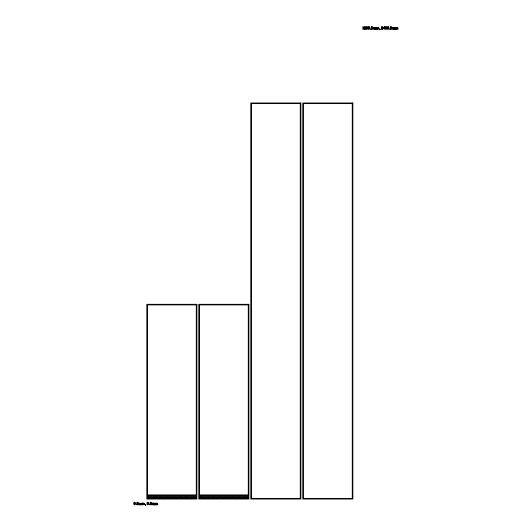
<?xml version="1.0" encoding="UTF-8"?>
<svg xmlns="http://www.w3.org/2000/svg" width="532" height="532" viewBox="0 0 532 532"><rect width="100%" height="100%" fill="white"/><g stroke="black" fill="none" stroke-linecap="round" stroke-linejoin="round"><path stroke-width="0.8" d="M376.157 29.273L376.171 27.664L378.837 27.717C379.695 29.686 377.88 29.905 378.538 27.83C377.261 27.278 378.385 30.45 377.461 29.134L377.201 27.671L376.769 27.903L377.042 29.273L375.213 29.273L375.446 27.83C374.169 27.278 375.299 30.45 374.375 29.134L374.116 27.671L373.677 27.903L373.956 29.273L373.072 29.273L373.078 27.664L375.326 27.458L376.084 29.273M395.249 29.273L395.256 27.664L397.923 27.717C398.781 29.686 396.965 29.905 397.623 27.83C396.347 27.278 397.471 30.45 396.546 29.134L396.287 27.671L395.855 27.903L396.127 29.273L394.298 29.273L394.531 27.83C393.254 27.278 394.385 30.45 393.461 29.134L393.201 27.671L392.762 27.903L393.042 29.273L392.157 29.273L392.164 27.664L394.412 27.458L395.17 29.273M154.952 504.835L154.958 503.225L157.625 503.272C158.483 505.24 156.667 505.46 157.326 503.385C156.049 502.833 157.179 506.005 156.248 504.695L155.989 503.225L155.557 503.458L155.829 504.835L154.001 504.835L154.233 503.385C152.957 502.833 154.087 506.005 153.163 504.695L152.903 503.225L152.465 503.458L152.744 504.835L151.859 504.835L151.866 503.225L154.12 503.019L154.879 504.835M147.417 494.9L196.281 494.9M199.407 494.9L248.271 494.9M246.688 495.638L246.688 497.679L245.824 497.679L245.824 495.638L244.966 495.638L244.966 497.679L244.102 497.679L244.102 495.638L243.244 495.638L243.244 497.679L242.379 497.679L242.379 495.638L241.515 495.638L241.515 497.679L240.657 497.679L240.657 495.638L239.792 495.638L239.792 497.679L238.935 497.679L238.935 495.638L238.07 495.638L238.07 497.679L237.206 497.679L237.206 495.638L236.348 495.638L236.348 497.679L235.483 497.679L235.483 495.638L234.619 495.638L234.619 497.679L233.761 497.679L233.761 495.638L232.896 495.638L232.896 497.679L232.038 497.679L232.038 495.638L231.174 495.638L231.174 497.679L230.309 497.679L230.309 495.638L229.452 495.638L229.452 497.679L228.587 497.679L228.587 495.638L227.729 495.638L227.729 497.679L226.865 497.679L226.865 495.638L226 495.638L226 497.679L225.142 497.679L225.142 495.638L224.278 495.638L224.278 497.679L223.413 497.679L223.413 495.638L222.556 495.638L222.556 497.679L221.691 497.679L221.691 495.638L220.833 495.638L220.833 497.679L219.969 497.679L219.969 495.638L219.104 495.638L219.104 497.679L218.246 497.679L218.246 495.638L217.382 495.638L217.382 497.679L216.524 497.679L216.524 495.638L215.66 495.638L215.66 497.679L214.795 497.679L214.795 495.638L213.937 495.638L213.937 497.679L213.073 497.679L213.073 495.638L212.208 495.638L212.208 497.679L211.35 497.679L211.35 495.638L210.486 495.638L210.486 497.679L209.628 497.679L209.628 495.638L208.763 495.638L208.763 497.679L207.899 497.679L207.899 495.638L207.041 495.638L207.041 497.679L206.177 497.679L206.177 495.638L205.319 495.638L205.319 497.679L204.454 497.679L204.454 495.638L203.59 495.638L203.59 497.679L202.732 497.679L202.732 495.638L201.867 495.638L201.867 497.679L201.003 497.679L201.003 495.638L200.145 495.638L200.145 497.679M194.699 495.638L194.699 497.679L193.834 497.679L193.834 495.638L192.976 495.638L192.976 497.679L192.112 497.679L192.112 495.638L191.254 495.638L191.254 497.679L190.39 497.679L190.39 495.638L189.525 495.638L189.525 497.679L188.667 497.679L188.667 495.638L187.803 495.638L187.803 497.679L186.938 497.679L186.938 495.638L186.08 495.638L186.08 497.679L185.216 497.679L185.216 495.638L184.358 495.638L184.358 497.679L183.493 497.679L183.493 495.638L182.629 495.638L182.629 497.679L181.771 497.679L181.771 495.638L180.907 495.638L180.907 497.679L180.049 497.679L180.049 495.638L179.184 495.638L179.184 497.679L178.32 497.679L178.32 495.638L177.462 495.638L177.462 497.679L176.597 497.679L176.597 495.638L175.733 495.638L175.733 497.679L174.875 497.679L174.875 495.638L174.011 495.638L174.011 497.679L173.153 497.679L173.153 495.638L172.288 495.638L172.288 497.679L171.424 497.679L171.424 495.638L170.566 495.638L170.566 497.679L169.701 497.679L169.701 495.638L168.844 495.638L168.844 497.679L167.979 497.679L167.979 495.638L167.115 495.638L167.115 497.679L166.257 497.679L166.257 495.638L165.392 495.638L165.392 497.679L164.528 497.679L164.528 495.638L163.67 495.638L163.67 497.679L162.805 497.679L162.805 495.638L161.947 495.638L161.947 497.679L161.083 497.679L161.083 495.638L160.218 495.638L160.218 497.679L159.361 497.679L159.361 495.638L158.496 495.638L158.496 497.679L157.638 497.679L157.638 495.638L156.774 495.638L156.774 497.679L155.909 497.679L155.909 495.638L155.051 495.638L155.051 497.679L154.187 497.679L154.187 495.638L153.322 495.638L153.322 497.679L152.465 497.679L152.465 495.638L151.6 495.638L151.6 497.679L150.742 497.679L150.742 495.638L149.878 495.638L149.878 497.679L149.013 497.679L149.013 495.638L148.155 495.638L148.155 497.679M134.184 502.807L134.19 504.269L134.656 504.762L135.088 502.793L134.636 502.268L134.184 502.807M137.163 502.807L137.17 504.269L137.635 504.762L138.067 502.793L137.615 502.268L137.163 502.807M147.317 502.807L147.317 504.269L147.783 504.762L148.215 502.793L147.77 502.268L147.317 502.807M150.297 502.807L150.297 504.269L150.762 504.762L151.194 502.793L150.742 502.268L150.297 502.807M366.541 27.252L366.541 28.715L367.007 29.207L367.439 27.238L366.994 26.713L366.541 27.252M368.523 27.252L368.53 28.715L368.995 29.207L369.427 27.238L368.975 26.713L368.523 27.252M371.502 27.252L371.509 28.715L371.974 29.207L372.407 27.238L371.954 26.713L371.502 27.252M385.627 27.252L385.627 28.715L386.092 29.207L386.525 27.238L386.079 26.713L385.627 27.252M387.609 27.252L387.615 28.715L388.081 29.207L388.513 27.238L388.061 26.713L387.609 27.252M390.588 27.252L390.594 28.715L391.06 29.207L391.492 27.238L391.04 26.713L390.588 27.252M140.082 504.369C140.441 506.318 140.175 502.986 141.106 503.385L140.874 504.835L142.702 504.835L142.43 503.458L143.135 503.418C143.121 506.404 143.374 503.764 144.199 503.385C143.54 505.42 145.356 505.287 144.498 503.272L143.028 503.019C141.299 501.962 142.13 506.943 141.406 503.272L138.739 503.225L138.732 504.835L139.617 504.835L139.537 503.292L140.042 503.418L140.082 504.369M135.534 503.505L134.629 504.868L134.004 504.522L133.918 502.654L134.649 502.168L135.534 503.505M138.513 503.505L137.608 504.868L136.983 504.522L136.89 502.654L137.628 502.168L138.513 503.505M148.667 503.505L147.756 504.868L147.131 504.522L147.045 502.654L147.776 502.168L148.667 503.505M151.64 503.505L150.736 504.868L150.11 504.522L150.024 502.654L150.756 502.168L151.64 503.505M367.891 27.943L366.987 29.313L366.355 28.967L366.269 27.099L367 26.607L367.891 27.943M369.873 27.943L368.969 29.313L368.344 28.967L368.257 27.099L368.989 26.607L369.873 27.943M372.852 27.943L371.948 29.313L371.323 28.967L371.23 27.099L371.968 26.607L372.852 27.943M386.977 27.943L386.072 29.313L385.441 28.967L385.354 27.099L386.086 26.607L386.977 27.943M388.959 27.943L388.054 29.313L387.429 28.967L387.343 27.099L388.074 26.607L388.959 27.943M391.938 27.943L391.033 29.313L390.408 28.967L390.322 27.099L391.053 26.607L391.938 27.943M362.93 28.928C362.744 30.297 364.467 28.322 363.27 26.627C361.727 26.859 363.861 27.378 362.93 28.928M145.662 504.895L145.376 505.4L145.821 504.795L145.322 504.502L145.662 504.895M380.001 29.333L379.715 29.845L380.161 29.233L379.662 28.947L380.001 29.333M365.75 27.312L364.58 28.974L365.903 28.715L365.737 29.273L364.187 29.273L365.404 27.478L364.879 26.886L364.194 27.391L364.52 26.773L365.551 26.806L365.75 27.312M382.854 27.312L381.683 28.974L383.007 28.715L382.841 29.273L381.291 29.273L382.508 27.478L381.983 26.886L381.291 27.391L381.624 26.773L382.648 26.806L382.854 27.312M136.558 504.662L136.119 504.662L136.558 504.662M149.685 504.662L149.246 504.662L149.685 504.662M370.897 29.1L370.458 29.1L370.897 29.1M389.983 29.1L389.544 29.1L389.983 29.1M384.317 27.012L383.366 28.356L384.317 28.356L384.317 27.012M384.443 26.613L383.2 28.615L384.317 28.615L384.629 29.273L385.035 28.356L384.629 28.356L384.443 26.613M300.873 102.989L250.778 102.989L250.778 499.036L300.873 499.036L300.873 102.989M352.862 102.989L302.768 102.989L302.768 499.036L352.862 499.036L352.862 102.989M300.261 103.607L251.397 103.607L251.397 498.418L300.261 498.418L300.261 103.607M352.251 103.607L303.386 103.607L303.386 498.418L352.251 498.418L352.251 103.607M196.893 304.304L146.799 304.304L146.799 499.036L196.893 499.036L196.893 304.304M248.883 304.304L198.788 304.304L198.788 499.036L248.883 499.036L248.883 304.304M196.281 304.922L147.417 304.922L147.417 498.418L196.281 498.418L196.281 304.922M248.271 304.922L199.407 304.922L199.407 498.418L248.271 498.418L248.271 304.922M195.663 495.518L148.029 495.518L148.029 497.806L195.663 497.806L195.663 495.518M247.653 495.518L200.019 495.518L200.019 497.806L247.653 497.806L247.653 495.518"/></g></svg>
